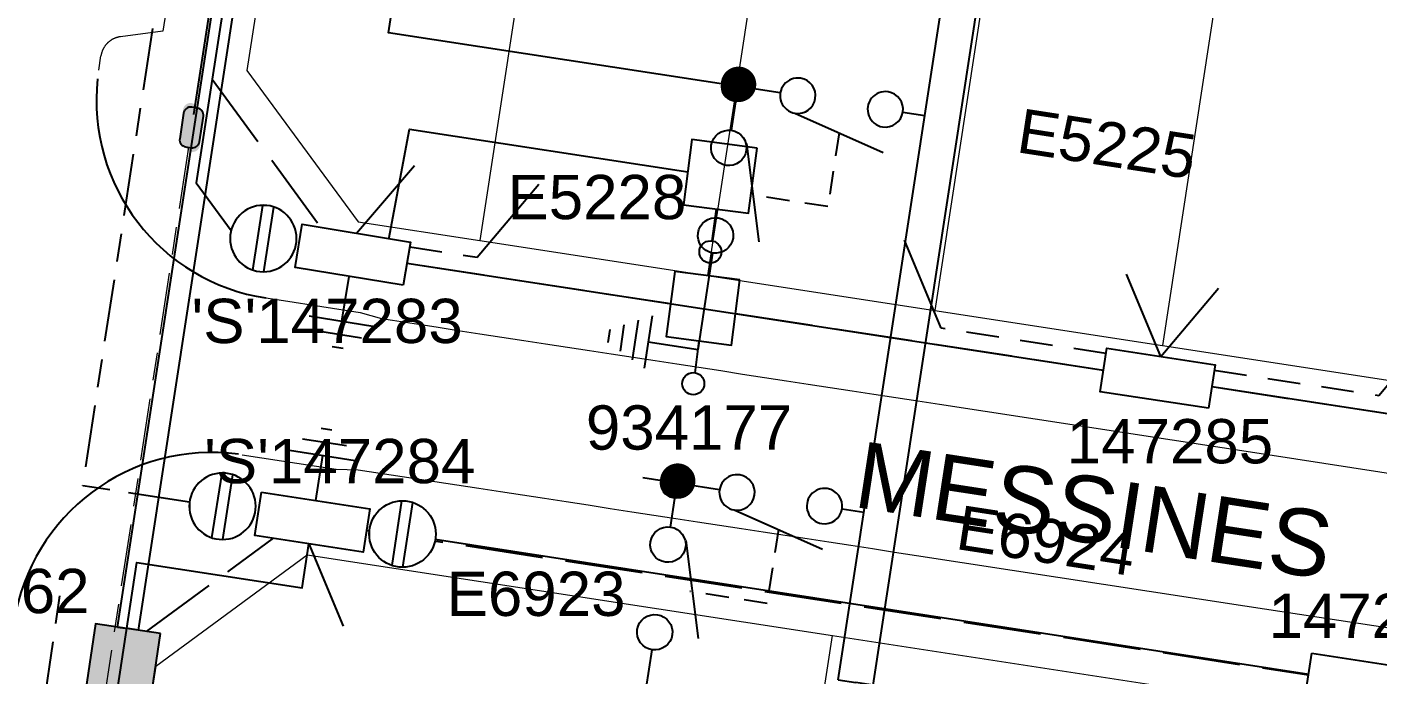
# Model space of a CAD drawing. Header units: metres. Extents: x 301349 to 301596, y 6240095 to 6240331.
# Drawn here: x 301392.6 to 301453.6, y 6240204.3 to 6240233.6 of the extents above; entities that cross this region are included whole.
import ezdxf
from ezdxf.enums import TextEntityAlignment as Align

# ---------------------------------------------------------------- set-up
doc = ezdxf.new("R2010")
doc.units = ezdxf.units.M
doc.header["$LTSCALE"] = 0.7
for name, pattern in [('A', [0]), ('Cable Exist OH', [1, 1, 0]), ('Cable Exist UG', [8.2, 4, -1.2, 1.8, -1.2]), ('Dash', [5, 3, -2]), ('IE Trench LV', [6.5, 5, -1.5])]:
    doc.linetypes.add(name, pattern=pattern)
doc.layers.get('0').update_dxf_attribs({"color": 6})
for name, color, linetype in [('_User Miscellaneous4', 7, 'Continuous'), ('_User Miscellaneous6', 7, 'Continuous'), ('_User Miscellaneous7', 150, 'Continuous'), ('_User Miscellaneous8', 7, 'Continuous'), ('_User_HV_Exist', 7, 'Continuous'), ('_User_LV_Exist', 7, 'Continuous'), ('Cadastre Developer_SP_NEW', 4, 'Continuous'), ('Cadastre Roads_SP_NEW', 8, 'Continuous'), ('Equip_HV_NEW', 2, 'Continuous'), ('Equip_LV_NEW', 5, 'Continuous'), ('Equip_SP_HV_NEW', 7, 'Continuous'), ('Mains_HV_NEW_U72', 2, 'Continuous'), ('Mains_LV_NEW_R6', 2, 'Continuous'), ('Mains_LV_NEW_T84', 2, 'Continuous'), ('Services_SP_NEW_UG', 2, 'Continuous'), ('SupportsUG_SP_LV_NEW', 2, 'Continuous'), ('SupportsUG_SP_LV_SL_EXT', 7, 'Continuous'), ('SupportsUG_SP_LV_SL_NEW', 2, 'Continuous'), ('Trench_SP_NEW', 2, 'Continuous'), ('UG_Details_SP_MISC', 7, 'Continuous')]:
    doc.layers.add(name, color=color, linetype=linetype)
doc.layers.add('_User Miscellaneous5', color=7, linetype='Continuous', lineweight=35)
doc.layers.add('_User Notes', color=7, linetype='Continuous', plot=False)
doc.styles.add('ARIAL', font='arial.ttf', dxfattribs={"height": 2})
doc.styles.add('COLUMN_LABEL', font='arial.ttf')
doc.styles.add('POLE_LABEL', font='arial.ttf')
doc.styles.add('SL_LABEL', font='arial.ttf')
doc.styles.get("Standard").update_dxf_attribs({"font": 'arial.ttf'})
doc.styles.add('style1', font='iso3098b.shx')
doc.styles.add('SWG_LABEL', font='arial.ttf')
doc.styles.add('SWITCH_LABEL', font='arial.ttf', dxfattribs={"height": 2.5})
doc.linetypes.add('Cable New UG', pattern='A,8,-1,["x",style1,S=3.5,R=0,X=0.35,Y=-1],-3.5', length=12.5)
doc.linetypes.add('Cable Z', pattern='A,8,-1,["Z",Standard,S=2.5,R=0,X=0.35,Y=-1.25],-3.5', length=12.5)

# ---------------------------------------------------------------- blocks, each defined once
blk = doc.blocks.new('*U35')
at = {"layer": '_User Miscellaneous7', "lineweight": -3}
blk.add_lwpolyline([(0, -3.03), (0, -1.58)], dxfattribs=at)
blk.add_lwpolyline([(-1.485, -6), (1.485, -6), (1.485, -3.03), (-1.485, -3.03)], close=True, dxfattribs=at)
blk.add_circle((0, -1.08), 0.5, dxfattribs=at)
at = {"layer": '_User Miscellaneous8', "color": 2, "lineweight": -3}
blk.add_lwpolyline([(-1.485, 0), (1.485, 0), (1.485, 2.97), (-1.485, 2.97)], close=True, dxfattribs=at)
at = {"style": 'POLE_LABEL', "flags": 9}
blk.add_attdef('STRUCTURE_PLANT_NUMBER', text='', height=0.2, dxfattribs=at).set_placement((1.641, 1.727), align=Align.MIDDLE_LEFT)
for tag, flags, p in [('STREET_CODE', 9, (1.641, 1.485)), ('COLUMN_TYPE', 9, (1.641, 1.285)), ('OWNED_BY', 9, (1.641, 1.085)), ('OPERATED_BY', 9, (1.641, 0.885)), ('MAINTAINED_BY', 9, (1.641, 0.685)), ('STATE', 9, (1.641, 0.485)), ('USAGE', 9, (1.641, 0.285)), ('LEGEND', 9, (1.641, 0.085)), ('SUBURB', 9, (1.641, -0.315)), ('STREETNAME', 9, (1.641, -0.515)), ('PARENT', 9, (1.641, -0.115)), ('Z', 1, (1.641, -1.315)), ('LOCATION', 9, (1.641, -0.715)), ('NOTES', 9, (1.641, -0.915)), ('LABEL_ALIGNMENT', 9, (1.641, -1.115))]:
    blk.add_attdef(tag, text='', height=0.2, dxfattribs=dict(flags=flags)).set_placement(p, align=Align.MIDDLE_LEFT)
at = {"layer": '_User Miscellaneous5', "style": 'ARIAL', "flags": 8}
blk.add_attdef('ASSET_NUM', text='', height=2, dxfattribs=at).set_placement((2, 3.485), align=Align.MIDDLE_LEFT)
blk = doc.blocks.new('*U39')
at = {"layer": '_User Miscellaneous8', "color": 2}
blk.add_line((0, 0), (0, 1.45), dxfattribs=at)
blk.add_circle((0, 1.95), 0.5, dxfattribs=at)
for tag, p, flags in [('Z', (0, 0), 1), ('OPERATED_BY', (0, -9.607), 9)]:
    blk.add_attdef(tag, p, '', height=0.2, dxfattribs=dict(flags=flags))
at = {"style": 'SL_LABEL', "flags": 9}
blk.add_attdef('STREET_CODE', text='', height=0.2, dxfattribs=at).set_placement((0, -0.2), align=Align.MIDDLE_LEFT)
at = {"flags": 9}
for tag, p in [('CONSTRUCTED_VOLTAGE', (0, -0.4)), ('CONTROL_TYPE', (0, -0.6)), ('LANTERN_PURPOSE', (0, -0.8)), ('LANTERN_TYPE', (0, -1)), ('NO_PHASES', (0, -1.2)), ('OPERATING_VOLTAGE', (0, -1.4)), ('ORIENTATION', (0, -1.6)), ('OWNED_BY', (0, -1.8)), ('STATE', (0, -2)), ('CEXIST', (0, -2.4)), ('USAGE', (0, -2.2)), ('CNEW', (0, -2.6)), ('CNUMBER', (0, -2.8)), ('CREMOVE', (0, -3)), ('CREPLACE', (0, -3.2)), ('LKINGHEIGHT', (0, -3.4)), ('LBRACKET', (0, -3.6)), ('LBRACKETVOCAB', (0, -3.8)), ('LCATEGORY', (0, -4)), ('LCHARGE1', (0, -4.2)), ('LCHARGE1PERCENT', (0, -4.4)), ('LCHARGE2', (0, -4.6)), ('LCHARGE2PERCENT', (0, -4.8)), ('LCHARGE3', (0, -5)), ('LCHARGE3PERCENT', (0, -5.2)), ('LEXIST', (0, -5.4)), ('LLAMP', (0, -5.6)), ('LLAMPVOCAB', (0, -5.8)), ('LMAST', (0, -6)), ('LMASTVOCAB', (0, -6.2)), ('LNEW', (0, -6.4)), ('LANTNUMBER', (0, -6.6)), ('LOUTREACH', (0, -7)), ('LOUTREACHVOCAB', (0, -7.2)), ('LRATECODE', (0, -7.4)), ('LREMOVE', (0, -7.6)), ('LREPLACE', (0, -7.8)), ('LTYPE', (0, -8)), ('SUBURB', (0, -8.6)), ('LTYPEVOCAB', (0, -8.2)), ('LEGEND', (0, -8.4)), ('STREETNAME', (0, -8.8)), ('LOCATION', (0, -9)), ('NOTES', (0, -9.2)), ('MAINTAINED_BY', (0, -9.863))]:
    blk.add_attdef(tag, text='', height=0.2, dxfattribs=at).set_placement(p, align=Align.MIDDLE_LEFT)
at = {"layer": '_User Notes', "style": 'SL_LABEL', "flags": 8}
blk.add_attdef('ASSET_NUM', text='', height=2.5, dxfattribs=at).set_placement((2, 2), align=Align.MIDDLE_LEFT)
at = {"layer": '_User Notes', "flags": 8}
blk.add_attdef('LNUMBER', text='', height=2.5, dxfattribs=at).set_placement((1.2, -2.8), align=Align.MIDDLE_LEFT)
blk = doc.blocks.new('*U34')
at = {"lineweight": -3}
blk.add_lwpolyline([(-2.475, 2.49), (2.475, 2.49), (2.475, 0.51), (-2.475, 0.51)], close=True, dxfattribs=at)
for tag, flags, p in [('STREET_CODE', 9, (1.5, 3.5)), ('OWNED_BY', 9, (1.5, 3.3)), ('OPERATED_BY', 9, (1.5, 3.1)), ('STATE', 9, (1.5, 2.7)), ('SUPPORT_TYPE', 9, (1.5, 2.5)), ('MAINTAINED_BY', 9, (1.5, 2.9)), ('USAGE', 9, (1.5, 2.3)), ('LEGEND', 9, (1.5, 2.1)), ('PARENT', 9, (1.5, 1.9)), ('SUBURB', 9, (1.5, 1.7)), ('STREETNAME', 9, (1.5, 1.5)), ('LOCATION', 9, (1.5, 1.3)), ('Z', 1, (1.5, 0.9)), ('NOTES', 9, (1.5, 1.1))]:
    blk.add_attdef(tag, text='', height=0.2, dxfattribs=dict(flags=flags)).set_placement(p, align=Align.MIDDLE_LEFT)
at = {"layer": '_User Miscellaneous4', "style": 'ARIAL', "flags": 8}
blk.add_attdef('ASSET_NUM', text='', height=2, dxfattribs=at).set_placement((2, 5.5), align=Align.MIDDLE_LEFT)
blk = doc.blocks.new('A$C1B2C29DD')
at = {"layer": 'Services_SP_NEW_UG', "color": 2, "flags": 128}
for points in [[(0, 0), (-2.1, 3.444)], [(0, 0), (2.1, 3.444)]]:
    blk.add_lwpolyline(points, dxfattribs=at)
blk = doc.blocks.new('*U44')
at = {"layer": 'Services_SP_NEW_UG', "color": 2, "flags": 128}
blk.add_lwpolyline([(10, -0.75), (12.247, 2.934)], dxfattribs=at)
at = {"layer": 'Services_SP_NEW_UG', "color": 2, "linetype": 'Dash', "ltscale": 0.7, "flags": 128}
blk.add_lwpolyline([(2.473, -0.75), (10, -0.75)], dxfattribs=at)
blk = doc.blocks.new('*U42')
at = {"layer": 'Services_SP_NEW_UG', "color": 2, "flags": 128}
blk.add_lwpolyline([(-10, -0.75), (-12.247, 2.934)], dxfattribs=at)
at = {"layer": 'Services_SP_NEW_UG', "color": 2, "linetype": 'Dash', "ltscale": 0.7, "flags": 128}
blk.add_lwpolyline([(-2.473, -0.75), (-10, -0.75)], dxfattribs=at)
blk = doc.blocks.new('*U48')
at = {"layer": 'Services_SP_NEW_UG', "color": 2, "flags": 128}
blk.add_lwpolyline([(5.555, -0.75), (7.802, 2.934)], dxfattribs=at)
at = {"layer": 'Services_SP_NEW_UG', "color": 2, "linetype": 'Dash', "ltscale": 0.7, "flags": 128}
blk.add_lwpolyline([(2.473, -0.75), (5.555, -0.75)], dxfattribs=at)
blk = doc.blocks.new('LV_UG_LINKS_CLOSED_NEW')
for tag, flags, p in [('OPERATED_BY', 9, (1.5, -2)), ('MAINTAINED_BY', 9, (1.5, -2.2)), ('NUMBER_OF_PHASES', 9, (1.5, -2.4)), ('TYPE', 9, (1.5, -2.6)), ('Z', 1, (1.5, -2.8))]:
    blk.add_attdef(tag, text='', height=0.2, dxfattribs=dict(flags=flags)).set_placement(p, align=Align.MIDDLE_LEFT)
blk.add_wipeout([(-1.056, 1.057), (-1.18, 0.916), (-1.286, 0.761), (-1.371, 0.594), (-1.435, 0.417), (-1.476, 0.234), (-1.493, 0.047), (-1.487, -0.14), (-1.458, -0.326), (-1.406, -0.506), (-1.331, -0.678), (-1.236, -0.839), (-1.121, -0.988), (-0.988, -1.12), (-0.84, -1.235), (-0.679, -1.331), (-0.506, -1.406), (-0.326, -1.458), (-0.141, -1.487), (0.047, -1.493), (0.233, -1.476), (0.416, -1.435), (0.593, -1.371), (0.76, -1.286), (0.915, -1.181), (1.056, -1.057), (1.18, -0.916), (1.286, -0.761), (1.371, -0.594), (1.435, -0.417), (1.476, -0.234), (1.493, -0.047), (1.487, 0.14), (1.458, 0.326), (1.406, 0.506), (1.331, 0.678), (1.236, 0.839), (1.121, 0.988), (0.988, 1.12), (0.84, 1.235), (0.679, 1.331), (0.506, 1.406), (0.326, 1.458), (0.141, 1.487), (-0.047, 1.493), (-0.233, 1.476), (-0.416, 1.435), (-0.593, 1.371), (-0.76, 1.286), (-0.915, 1.181)])
for p, q in [((-0.25, -1.479), (-0.25, 1.479)), ((0.25, -1.479), (0.25, 1.479))]:
    blk.add_line(p, q)
blk.add_circle((0, 0), 1.5)
at = {"flags": 9}
for tag, p in [('ACTUAL_STATUS', (1.5, 0)), ('OPERATING_VOLTAGE', (1.5, -0.6)), ('CONSTRUCTED_VOLTAGE', (1.5, -0.2)), ('NO_PHASES', (1.5, -0.4)), ('ORIENTATION', (1.5, -0.8)), ('STATE', (1.5, -1)), ('SWITCH_TYPE', (1.5, -1.2)), ('OWNED_BY', (1.5, -1.8)), ('USAGE', (1.5, -1.4)), ('NOTES', (1.5, -1.6))]:
    blk.add_attdef(tag, text='', height=0.2, dxfattribs=at).set_placement(p, align=Align.MIDDLE_LEFT)
blk = doc.blocks.new('Earth')
for p, q in [((0, -2.044), (0, 0)), ((-1.5, -2.044), (1.5, -2.044)), ((-1, -2.644), (1, -2.644)), ((-0.25, -3.244), (0.25, -3.244))]:
    blk.add_line(p, q)
blk = doc.blocks.new('*U83')
for p, q in [((-1.6, 0), (-1.6, 71.1)), ((-1.6, 71.1), (-0.8, 71.1)), ((0, 71.1), (-0.8, 71.1)), ((0, 0), (0, 71.1)), ((-1.6, 0), (-0.8, 0)), ((0, 0), (-0.8, 0))]:
    blk.add_line(p, q)
at = {"style": 'ARIAL'}
blk.add_attdef('SWG_TYPE', text='', height=1.8, rotation=90, dxfattribs=at).set_placement((-0.8, 71.845), align=Align.MIDDLE_LEFT)
blk.add_attdef('SUB_TYPE', text='', height=1.8, rotation=90, dxfattribs=at).set_placement((-0.8, -0.757), align=Align.MIDDLE_RIGHT)
blk = doc.blocks.new('SWG_SIE_ES_NEW')
for p, q in [((-6.103, 0.747), (-1.804, 1.966)), ((2.223, -2.29), (4.623, -2.285)), ((2.524, -2.89), (4.324, -2.886)), ((2.826, -3.489), (4.026, -3.486)), ((3.127, -4.088), (3.727, -4.087))]:
    blk.add_line(p, q)
at = {"const_width": 0.8, "flags": 128}
blk.add_lwpolyline([(-9.091, -0.021, 1), (-8.291, -0.021, 1)], format="xyb", close=True, dxfattribs=at)
for points in [[(-5.789, -0.821, -1), (-5.793, 0.779, -1)], [(-1.789, -0.813, -1), (-1.793, 0.787, -1)]]:
    blk.add_lwpolyline(points, format="xyb", close=True)
for points in [[(-6.591, -0.023), (-7.891, -0.023)], [(3.423, -0.012), (-0.991, -0.012)], [(3.423, -0.012), (3.423, -2.288)]]:
    blk.add_lwpolyline(points)
at = {"flags": 1}
blk.add_attdef('Z', (0, 0), '', height=0.2, dxfattribs=at)
at = {"style": 'SWITCH_LABEL', "flags": 9}
blk.add_attdef('STREET_CODE', text='', height=0.2, dxfattribs=at).set_placement((0, -0.2), align=Align.MIDDLE_LEFT)
at = {"flags": 9}
for tag, p in [('ORIENTATION', (0, -0.4)), ('PARENT', (0, -0.6)), ('SUBURB', (0, -1)), ('STREETNAME', (0, -1.2)), ('USAGE', (0, -0.8)), ('LOCATION', (0, -1.4)), ('NOTES', (0, -1.6))]:
    blk.add_attdef(tag, text='', height=0.2, dxfattribs=at).set_placement(p, align=Align.MIDDLE_LEFT)
at = {"style": 'ARIAL', "flags": 8}
blk.add_attdef('ASSET_NUM', text='', height=2, dxfattribs=at).set_placement((-1.812, -3.151), align=Align.MIDDLE_CENTER)
blk = doc.blocks.new('SWG_SIE_SU_NEW')
blk.add_line((5.808, 0.79), (1.594, 1.938))
at = {"linetype": 'A', "lineweight": 0}
for p, q in [((8.381, 0.659), (8.379, -0.682)), ((8.579, -0.712), (8.581, 0.688)), ((8.781, 0.659), (8.779, -0.683)), ((7.981, 0.347), (7.98, -0.368)), ((8.18, -0.584), (8.181, 0.562)), ((8.98, -0.588), (8.981, 0.564)), ((9.181, 0.351), (9.18, -0.376))]:
    blk.add_line(p, q, dxfattribs=at)
at = {"linetype": 'Dash', "ltscale": 0.5}
blk.add_lwpolyline([(3.701, 1.364), (3.701, 4.733), (7.222, 4.733)], dxfattribs=at)
for points in [[(1.798, -0.802, 1), (1.802, 0.798, 1)], [(5.798, -0.81, 1), (5.802, 0.79, 1)]]:
    blk.add_lwpolyline(points, format="xyb", close=True)
for points in [[(1, 0), (0, 0)], [(6.6, -0.012), (10.1, -0.012)]]:
    blk.add_lwpolyline(points)
at = {"linetype": 'A', "lineweight": 0}
blk.add_circle((8.582, -0.012), 0.7, dxfattribs=at)
at = {"style": 'SWG_LABEL', "flags": 8}
blk.add_attdef('ASSET_NUM', text='', height=2, rotation=179.95437, dxfattribs=at).set_placement((-2.4, 0.012), align=Align.MIDDLE_LEFT)
at = {"flags": 1}
blk.add_attdef('Z', (0, 0), '', height=0.2, dxfattribs=at)
at = {"style": 'SWITCH_LABEL', "flags": 9}
blk.add_attdef('STREET_CODE', text='', height=0.2, dxfattribs=at).set_placement((0, 0), align=Align.MIDDLE_LEFT)
at = {"flags": 9}
for tag, p in [('ORIENTATION', (0, -0.2)), ('USAGE', (0, -0.6)), ('PARENT', (0, -0.4)), ('SUBURB', (0, -0.8)), ('STREETNAME', (0, -1)), ('LOCATION', (0, -1.2)), ('OPERATED_BY', (-0.009, -1.841)), ('OWNED_BY', (-0.003, -1.619)), ('NOTES', (0, -1.4)), ('MAINTAINED_BY', (-0.011, -2.048))]:
    blk.add_attdef(tag, text='', height=0.2, dxfattribs=at).set_placement(p, align=Align.MIDDLE_LEFT)
blk = doc.blocks.new('*U115')
at = {"layer": '_User Miscellaneous7'}
blk.add_hatch(color=256, dxfattribs=at).paths.add_polyline_path([(-8.243, -7.463), (-5.273, -7.463), (-5.273, -4.493), (-8.243, -4.493)])
at = {"layer": '_User Miscellaneous8'}
blk.add_hatch(color=256, dxfattribs=at).paths.add_polyline_path([(-1.485, -1.485), (1.485, -1.485), (1.485, 1.485), (-1.485, 1.485)])
at = {"layer": '_User Miscellaneous7'}
blk.add_lwpolyline([(-5.273, -7.463), (-5.273, -4.493), (-8.243, -4.493), (-8.243, -7.463)], close=True, dxfattribs=at)
at = {"layer": '_User Miscellaneous8'}
blk.add_lwpolyline([(1.485, -1.485), (1.485, 1.485), (-1.485, 1.485), (-1.485, -1.485)], close=True, dxfattribs=at)
at = {"flags": 9}
for tag, style, p in [('STRUCTURE_PLANT_NUMBER', 'POLE_LABEL', (1.813, 0.031)), ('STREET_CODE', 'COLUMN_LABEL', (1.813, -0.2))]:
    blk.add_attdef(tag, text='', height=0.2, dxfattribs=dict(at, style=style)).set_placement(p, align=Align.MIDDLE_LEFT)
for tag, p in [('OWNED_BY', (1.813, -0.6)), ('COLUMN_TYPE', (1.813, -0.4)), ('STATE', (1.813, -0.8)), ('USAGE', (1.813, -1)), ('LEGEND', (1.813, -1.2)), ('STREETNAME', (1.813, -1.6)), ('SUBURB', (1.813, -1.8)), ('LOCATION', (1.813, -1.4)), ('NOTES', (1.813, -2))]:
    blk.add_attdef(tag, text='', height=0.2, dxfattribs=at).set_placement(p, align=Align.MIDDLE_LEFT)
at = {"flags": 1}
blk.add_attdef('Z', (1.813, -2.351), '', height=0.2, dxfattribs=at)
at = {"layer": '_User Miscellaneous6', "style": 'ARIAL', "flags": 8}
blk.add_attdef('ASSET_NUM', text='', height=2, dxfattribs=at).set_placement((2, 2), align=Align.MIDDLE_LEFT)
blk = doc.blocks.new('HV_STJ_NEW')
blk.add_hatch(color=256).paths.add_polyline_path([(-0.586, 0.451, 0.414214), (-0.906, 0.131, 1.036514), (-0.586, -0.451), (0.586, -0.451, 0.414214), (0.906, -0.131, 1.036514), (0.586, 0.451)])
blk.add_lwpolyline([(-0.906, 0.131), (-0.906, -0.131, 0.414214), (-0.586, -0.451), (0.586, -0.451, 0.414214), (0.906, -0.131), (0.906, 0.131, 0.414214), (0.586, 0.451), (-0.586, 0.451, 0.414214)], format="xyb", close=True)
for tag, flags, p in [('ORIENTATION', 9, (1.5, 0)), ('USAGE', 9, (1.5, -0.2)), ('LEGEND', 9, (1.5, -0.4)), ('NOTES', 9, (1.5, -0.6)), ('OWNED_BY', 9, (1.5, -0.8)), ('OPERATED_BY', 9, (1.5, -1)), ('MAINTAINED_BY', 9, (1.5, -1.2)), ('TYPE', 9, (1.5, -1.4)), ('OPERATING_VOLTAGE', 9, (1.5, -1.6)), ('CONSTRUCTED_VOLTAGE', 9, (1.5, -1.8)), ('Z', 1, (1.5, -2.2)), ('NUMBER_OF_PHASES', 9, (1.5, -2))]:
    blk.add_attdef(tag, text='', height=0.2, dxfattribs=dict(flags=flags)).set_placement(p, align=Align.MIDDLE_LEFT)

msp = doc.modelspace()

# ---------------------------------------------------------------- linework, layer by layer
at = {"layer": '_User_LV_Exist', "color": 8, "linetype": 'Cable Exist UG', "flags": 128}
msp.add_lwpolyline([(301390.884, 6240185.998), (301394.155, 6240208.191)], dxfattribs=at)
at = {"layer": 'Cadastre Developer_SP_NEW', "lineweight": 9}
for p, q in [((301406.192, 6240255.321), (301402.554, 6240231.598)), ((301417.614, 6240253.569), (301413.066, 6240223.916)), ((301427.893, 6240251.992), (301423.346, 6240222.339)), ((301438.173, 6240250.416), (301433.625, 6240220.763)), ((301448.453, 6240248.839), (301443.905, 6240219.186)), ((301402.554, 6240231.598), (301407.575, 6240224.758)), ((301407.575, 6240224.758), (301413.066, 6240223.916)), ((301413.066, 6240223.916), (301423.346, 6240222.339)), ((301423.346, 6240222.339), (301433.625, 6240220.763)), ((301433.625, 6240220.763), (301443.905, 6240219.186)), ((301443.905, 6240219.186), (301454.185, 6240217.609)), ((301398.431, 6240204.712), (301405.271, 6240209.733)), ((301405.271, 6240209.733), (301428.993, 6240206.095)), ((301427.09, 6240193.685), (301428.993, 6240206.095)), ((301428.993, 6240206.095), (301452.716, 6240202.457)), ((301398.431, 6240204.712), (301397.513, 6240198.727))]:
    msp.add_line(p, q, dxfattribs=at)
at = {"layer": 'Cadastre Roads_SP_NEW', "linetype": 'Continuous', "lineweight": 9}
for p, q in [((301399.289, 6240236.81, 48.4), (301398.761, 6240233.366, 48.427)), ((301396.549, 6240233.037, 48.488), (301396.533, 6240233.03, 48.489)), ((301396.566, 6240233.044, 48.487), (301396.549, 6240233.037, 48.488)), ((301396.582, 6240233.051, 48.486), (301396.566, 6240233.044, 48.487)), ((301396.599, 6240233.058, 48.485), (301396.582, 6240233.051, 48.486)), ((301396.615, 6240233.064, 48.485), (301396.599, 6240233.058, 48.485)), ((301396.632, 6240233.07, 48.484), (301396.615, 6240233.064, 48.485)), ((301396.649, 6240233.076, 48.483), (301396.632, 6240233.07, 48.484)), ((301396.666, 6240233.082, 48.482), (301396.649, 6240233.076, 48.483)), ((301396.683, 6240233.087, 48.482), (301396.666, 6240233.082, 48.482)), ((301396.7, 6240233.092, 48.481), (301396.683, 6240233.087, 48.482)), ((301396.717, 6240233.096, 48.48), (301396.7, 6240233.092, 48.481)), ((301396.734, 6240233.1, 48.479), (301396.717, 6240233.096, 48.48)), ((301396.752, 6240233.104, 48.479), (301396.734, 6240233.1, 48.479)), ((301396.769, 6240233.108, 48.478), (301396.752, 6240233.104, 48.479)), ((301396.787, 6240233.111, 48.477), (301396.769, 6240233.108, 48.478)), ((301396.804, 6240233.114, 48.476), (301396.787, 6240233.111, 48.477)), ((301396.822, 6240233.117, 48.476), (301396.804, 6240233.114, 48.476)), ((301396.839, 6240233.119, 48.475), (301396.822, 6240233.117, 48.476)), ((301398.761, 6240233.366, 48.427), (301396.839, 6240233.119, 48.475)), ((301396.001, 6240232.429, 48.514), (301395.996, 6240232.412, 48.514)), ((301396.007, 6240232.446, 48.514), (301396.001, 6240232.429, 48.514)), ((301396.013, 6240232.463, 48.513), (301396.007, 6240232.446, 48.514)), ((301396.019, 6240232.48, 48.513), (301396.013, 6240232.463, 48.513)), ((301396.026, 6240232.496, 48.513), (301396.019, 6240232.48, 48.513)), ((301396.033, 6240232.512, 48.512), (301396.026, 6240232.496, 48.513)), ((301396.04, 6240232.529, 48.512), (301396.033, 6240232.512, 48.512)), ((301396.048, 6240232.545, 48.512), (301396.04, 6240232.529, 48.512)), ((301396.055, 6240232.561, 48.511), (301396.048, 6240232.545, 48.512)), ((301396.063, 6240232.577, 48.511), (301396.055, 6240232.561, 48.511)), ((301396.072, 6240232.593, 48.51), (301396.063, 6240232.577, 48.511)), ((301396.08, 6240232.608, 48.51), (301396.072, 6240232.593, 48.51)), ((301396.089, 6240232.624, 48.51), (301396.08, 6240232.608, 48.51)), ((301396.098, 6240232.639, 48.509), (301396.089, 6240232.624, 48.51)), ((301396.108, 6240232.654, 48.509), (301396.098, 6240232.639, 48.509)), ((301396.117, 6240232.669, 48.509), (301396.108, 6240232.654, 48.509)), ((301396.134, 6240232.693, 48.508), (301396.117, 6240232.669, 48.509)), ((301396.144, 6240232.708, 48.507), (301396.134, 6240232.693, 48.508)), ((301396.155, 6240232.722, 48.506), (301396.144, 6240232.708, 48.507)), ((301396.166, 6240232.736, 48.506), (301396.155, 6240232.722, 48.506)), ((301396.177, 6240232.75, 48.505), (301396.166, 6240232.736, 48.506)), ((301396.188, 6240232.764, 48.505), (301396.177, 6240232.75, 48.505)), ((301396.2, 6240232.777, 48.504), (301396.188, 6240232.764, 48.505)), ((301396.212, 6240232.791, 48.503), (301396.2, 6240232.777, 48.504)), ((301396.224, 6240232.804, 48.503), (301396.212, 6240232.791, 48.503)), ((301396.236, 6240232.817, 48.502), (301396.224, 6240232.804, 48.503)), ((301396.248, 6240232.829, 48.502), (301396.236, 6240232.817, 48.502)), ((301396.261, 6240232.842, 48.501), (301396.248, 6240232.829, 48.502)), ((301396.274, 6240232.854, 48.5), (301396.261, 6240232.842, 48.501)), ((301396.287, 6240232.866, 48.5), (301396.274, 6240232.854, 48.5)), ((301396.3, 6240232.878, 48.499), (301396.287, 6240232.866, 48.5)), ((301396.314, 6240232.889, 48.498), (301396.3, 6240232.878, 48.499)), ((301396.328, 6240232.901, 48.498), (301396.314, 6240232.889, 48.498)), ((301396.342, 6240232.912, 48.497), (301396.328, 6240232.901, 48.498)), ((301396.356, 6240232.923, 48.497), (301396.342, 6240232.912, 48.497)), ((301396.37, 6240232.933, 48.496), (301396.356, 6240232.923, 48.497)), ((301396.385, 6240232.944, 48.495), (301396.37, 6240232.933, 48.496)), ((301396.399, 6240232.954, 48.495), (301396.385, 6240232.944, 48.495)), ((301396.414, 6240232.964, 48.494), (301396.399, 6240232.954, 48.495)), ((301396.429, 6240232.973, 48.494), (301396.414, 6240232.964, 48.494)), ((301396.454, 6240232.988, 48.492), (301396.429, 6240232.973, 48.494)), ((301396.47, 6240232.997, 48.492), (301396.454, 6240232.988, 48.492)), ((301396.485, 6240233.006, 48.491), (301396.47, 6240232.997, 48.492)), ((301396.501, 6240233.014, 48.49), (301396.485, 6240233.006, 48.491)), ((301396.517, 6240233.022, 48.489), (301396.501, 6240233.014, 48.49)), ((301396.533, 6240233.03, 48.489), (301396.517, 6240233.022, 48.489)), ((301395.861, 6240231.613, 48.523), (301395.961, 6240232.262, 48.518)), ((301395.966, 6240232.291, 48.517), (301395.961, 6240232.262, 48.518)), ((301395.969, 6240232.309, 48.517), (301395.966, 6240232.291, 48.517)), ((301395.973, 6240232.326, 48.516), (301395.969, 6240232.309, 48.517)), ((301395.977, 6240232.344, 48.516), (301395.973, 6240232.326, 48.516)), ((301395.981, 6240232.361, 48.515), (301395.977, 6240232.344, 48.516)), ((301395.986, 6240232.378, 48.515), (301395.981, 6240232.361, 48.515)), ((301395.991, 6240232.395, 48.515), (301395.986, 6240232.378, 48.515)), ((301395.996, 6240232.412, 48.514), (301395.991, 6240232.395, 48.515)), ((301403.41, 6240221.33, 48.742), (301404.2, 6240221.208, 48.762)), ((301404.2, 6240221.208, 48.762), (301407.66, 6240220.678, 48.85)), ((301407.66, 6240220.678, 48.85), (301408.629, 6240220.398, 48.889)), ((301408.629, 6240220.398, 48.889), (301409.123, 6240220.322, 48.901)), ((301409.123, 6240220.322, 48.901), (301410.111, 6240220.17, 48.926)), ((301410.111, 6240220.17, 48.926), (301411.1, 6240220.019, 48.952)), ((301411.1, 6240220.019, 48.952), (301412.088, 6240219.867, 48.978)), ((301412.088, 6240219.867, 48.978), (301413.077, 6240219.716, 49.005)), ((301413.077, 6240219.716, 49.005), (301414.065, 6240219.564, 49.032)), ((301414.065, 6240219.564, 49.032), (301415.054, 6240219.412, 49.06)), ((301415.054, 6240219.412, 49.06), (301416.042, 6240219.261, 49.089)), ((301416.042, 6240219.261, 49.089), (301417.03, 6240219.109, 49.118)), ((301417.03, 6240219.109, 49.118), (301418.019, 6240218.958, 49.148)), ((301418.019, 6240218.958, 49.148), (301419.007, 6240218.806, 49.178)), ((301419.007, 6240218.806, 49.178), (301419.996, 6240218.654, 49.21)), ((301419.996, 6240218.654, 49.21), (301420.984, 6240218.503, 49.241)), ((301420.984, 6240218.503, 49.241), (301421.973, 6240218.351, 49.274)), ((301421.973, 6240218.351, 49.274), (301422.961, 6240218.2, 49.307)), ((301422.961, 6240218.2, 49.307), (301423.95, 6240218.048, 49.341)), ((301423.95, 6240218.048, 49.341), (301424.938, 6240217.896, 49.375)), ((301424.938, 6240217.896, 49.375), (301425.926, 6240217.745, 49.41)), ((301425.926, 6240217.745, 49.41), (301426.915, 6240217.593, 49.446)), ((301426.915, 6240217.593, 49.446), (301427.903, 6240217.442, 49.482)), ((301427.903, 6240217.442, 49.482), (301428.892, 6240217.29, 49.519)), ((301428.892, 6240217.29, 49.519), (301429.88, 6240217.138, 49.556)), ((301429.88, 6240217.138, 49.556), (301430.869, 6240216.987, 49.594)), ((301430.869, 6240216.987, 49.594), (301431.857, 6240216.835, 49.633)), ((301431.857, 6240216.835, 49.633), (301432.846, 6240216.684, 49.672)), ((301432.846, 6240216.684, 49.672), (301433.834, 6240216.532, 49.712)), ((301433.834, 6240216.532, 49.712), (301448.661, 6240214.258, 50.318)), ((301402.341, 6240214.25, 48.765), (301406.575, 6240213.601, 48.85)), ((301448.661, 6240214.258, 50.318), (301455.38, 6240213.228, 50.592)), ((301406.575, 6240213.601, 48.85), (301407.583, 6240213.577, 48.889)), ((301407.583, 6240213.577, 48.889), (301408.077, 6240213.502, 48.901)), ((301408.077, 6240213.502, 48.901), (301409.065, 6240213.35, 48.926)), ((301409.065, 6240213.35, 48.926), (301410.054, 6240213.198, 48.952)), ((301410.054, 6240213.198, 48.952), (301411.042, 6240213.047, 48.978)), ((301411.042, 6240213.047, 48.978), (301412.031, 6240212.895, 49.005)), ((301412.031, 6240212.895, 49.005), (301413.019, 6240212.744, 49.032)), ((301413.019, 6240212.744, 49.032), (301414.008, 6240212.592, 49.06)), ((301414.008, 6240212.592, 49.06), (301414.996, 6240212.44, 49.089)), ((301414.996, 6240212.44, 49.089), (301415.984, 6240212.289, 49.118)), ((301415.984, 6240212.289, 49.118), (301416.973, 6240212.137, 49.148)), ((301416.973, 6240212.137, 49.148), (301417.961, 6240211.986, 49.178)), ((301417.961, 6240211.986, 49.178), (301418.95, 6240211.834, 49.21)), ((301418.95, 6240211.834, 49.21), (301419.938, 6240211.682, 49.241)), ((301419.938, 6240211.682, 49.241), (301420.927, 6240211.531, 49.274)), ((301420.927, 6240211.531, 49.274), (301421.915, 6240211.379, 49.307)), ((301421.915, 6240211.379, 49.307), (301422.904, 6240211.228, 49.341)), ((301422.904, 6240211.228, 49.341), (301423.892, 6240211.076, 49.375)), ((301423.892, 6240211.076, 49.375), (301424.88, 6240210.925, 49.41)), ((301424.88, 6240210.925, 49.41), (301425.869, 6240210.773, 49.446)), ((301425.869, 6240210.773, 49.446), (301426.857, 6240210.621, 49.482)), ((301426.857, 6240210.621, 49.482), (301427.846, 6240210.47, 49.519)), ((301427.846, 6240210.47, 49.519), (301428.834, 6240210.318, 49.556)), ((301428.834, 6240210.318, 49.556), (301429.823, 6240210.167, 49.594)), ((301429.823, 6240210.167, 49.594), (301430.811, 6240210.015, 49.633)), ((301430.811, 6240210.015, 49.633), (301431.8, 6240209.863, 49.672)), ((301431.8, 6240209.863, 49.672), (301432.788, 6240209.712, 49.712)), ((301432.788, 6240209.712, 49.712), (301447.615, 6240207.438, 50.318)), ((301447.615, 6240207.438, 50.318), (301454.334, 6240206.407, 50.592))]:
    msp.add_line(p, q, dxfattribs=at)
at = {"layer": 'Cadastre Roads_SP_NEW', "linetype": 'Continuous'}
for centre, radius, start, end in [((301404.757, 6240230.23, 48.958), 9.001, 173.66614, 261.39283), ((301400.958, 6240205.336, 48.724), 9.021, 82.28598, 171.27527)]:
    msp.add_arc(centre, radius, start, end, dxfattribs=at)
at = {"layer": 'Mains_HV_NEW_U72', "color": 2, "linetype": 'Cable New UG', "flags": 128}
msp.add_lwpolyline([(301423.181, 6240231.111), (301408.945, 6240233.294), (301410.698, 6240244.723), (301402.647, 6240245.958), (301400.139, 6240229.603)], dxfattribs=at)
at = {"layer": 'Mains_LV_NEW_R6', "linetype": 'Cable Z', "flags": 128}
msp.add_lwpolyline([(301408.967, 6240223.979), (301409.898, 6240228.954), (301422.46, 6240227.028)], dxfattribs=at)
at = {"layer": 'Mains_LV_NEW_T84', "linetype": 'Cable New UG', "flags": 128}
for points in [[(301403.171, 6240245.354), (301400.266, 6240226.523), (301401.844, 6240224.369)], [(301409.779, 6240222.902), (301441.231, 6240218.078)], [(301446.124, 6240217.328), (301482.351, 6240211.772)], [(301393.52, 6240182.669), (301397.578, 6240209.385), (301405.042, 6240208.251), (301405.349, 6240210.238)], [(301411.051, 6240210.446), (301450.503, 6240204.357)]]:
    msp.add_lwpolyline(points, dxfattribs=at)
at = {"layer": 'Services_SP_NEW_UG', "color": 2, "flags": 128}
for points in [[(301407.493, 6240224.255), (301410.121, 6240227.314)], [(301405.349, 6240210.238), (301406.898, 6240206.514)]]:
    msp.add_lwpolyline(points, dxfattribs=at)
at = {"layer": 'Trench_SP_NEW', "linetype": 'IE Trench LV'}
for p, q in [((301400.977, 6240231.211), (301405.891, 6240224.517)), ((301409.779, 6240222.902), (301421.683, 6240221.077)), ((301424.62, 6240220.626), (301441.231, 6240218.078)), ((301446.124, 6240217.328), (301473.046, 6240213.199)), ((301398.022, 6240206.274), (301403.757, 6240210.483)), ((301407.946, 6240210.841), (301450.497, 6240204.315))]:
    msp.add_line(p, q, dxfattribs=at)
at = {"layer": 'UG_Details_SP_MISC'}
for p in [(301396.711, 6240206.476), (301397.66, 6240206.331)]:
    msp.add_line(p, (301397.185, 6240206.404), dxfattribs=at)

# ---------------------------------------------------------------- block references
at = {"layer": 'Equip_HV_NEW', "rotation": 351.2806271472931}
msp.add_blockref('*U83', (301430.837, 6240203.855), dxfattribs=at)
at = {"layer": 'Equip_HV_NEW'}
ref = msp.add_blockref('SWG_SIE_ES_NEW', (301423.457, 6240222.377), dxfattribs=dict(at, rotation=261.2806271472932))
ref.add_attrib('ASSET_NUM', 'E5228', dxfattribs={"layer": '0', "height": 2, "style": 'ARIAL'}).set_placement((301422.396, 6240225.885), align=Align.MIDDLE_RIGHT)
ref = msp.add_blockref('SWG_SIE_SU_NEW', (301433.162, 6240229.568), dxfattribs=dict(at, rotation=171.2806271472931))
ref.add_attrib('ASSET_NUM', 'E5225', dxfattribs={"layer": '0', "height": 2, "rotation": 351.235, "style": 'SWG_LABEL'}).set_placement((301437.404, 6240228.906), align=Align.MIDDLE_LEFT)
ref = msp.add_blockref('SWG_SIE_ES_NEW', (301420.71, 6240204.469), dxfattribs=dict(at, rotation=261.2806271472932))
ref.add_attrib('ASSET_NUM', 'E6923', dxfattribs={"layer": '0', "height": 2, "style": 'ARIAL'}).set_placement((301419.65, 6240207.977), align=Align.MIDDLE_RIGHT)
ref = msp.add_blockref('SWG_SIE_SU_NEW', (301430.416, 6240211.661), dxfattribs=dict(at, rotation=171.2806271472931))
ref.add_attrib('ASSET_NUM', 'E6924', dxfattribs={"layer": '0', "height": 2, "rotation": 351.235, "style": 'SWG_LABEL'}).set_placement((301434.657, 6240210.998), align=Align.MIDDLE_LEFT)
at = {"layer": 'Equip_SP_HV_NEW', "rotation": 261.2806271456142}
msp.add_blockref('HV_STJ_NEW', (301400.05, 6240229.024), dxfattribs=at)
at = {"layer": 'Services_SP_NEW_UG'}
for name, p, rotation in [('*U48', (301407.575, 6240224.758), 351.1729092726002), ('*U42', (301443.905, 6240219.186), 351.2806271451108), ('*U44', (301443.905, 6240219.186), 351.2806271441303)]:
    msp.add_blockref(name, p, dxfattribs=dict(at, rotation=rotation))
at = {"layer": 'SupportsUG_SP_LV_NEW', "rotation": 351.2806271436526}
msp.add_blockref('A$C1B2C29DD', (301443.828, 6240218.682), dxfattribs=at)
at = {"layer": 'SupportsUG_SP_LV_NEW'}
ref = msp.add_blockref('*U34', (301443.905, 6240219.186), dxfattribs=dict(at, rotation=171.2806271436526))
ref.add_attrib('ASSET_NUM_001', '147285', (301439.576, 6240213.864), dxfattribs={"layer": '_User Miscellaneous4', "height": 2, "style": 'ARIAL'})
ref = msp.add_blockref('*U34', (301452.716, 6240202.457), dxfattribs=dict(at, rotation=351.2806271424498))
ref.add_attrib('ASSET_NUM_001', '147286', (301448.687, 6240205.984), dxfattribs={"layer": '_User Miscellaneous4', "height": 2, "style": 'ARIAL'})
at = {"layer": 'SupportsUG_SP_LV_SL_EXT'}
ref = msp.add_blockref('*U115', (301396.962, 6240204.935), dxfattribs=dict(at, rotation=81.36210489929036))
ref.add_attrib('ASSET_NUM_001', '934162', (301386.123, 6240207.104), dxfattribs={"layer": '_User Miscellaneous6', "height": 2, "style": 'ARIAL'})
at = {"layer": 'SupportsUG_SP_LV_SL_NEW', "ltscale": 0.5}
ref = msp.add_blockref('*U35', (301423.346, 6240222.339), dxfattribs=dict(at, rotation=172.563731169945))
ref.add_attrib('ASSET_NUM_001', '934177', (301417.858, 6240214.483), dxfattribs={"layer": '_User Miscellaneous5', "height": 2, "style": 'ARIAL'})
at = {"layer": 'SupportsUG_SP_LV_SL_NEW', "ltscale": 0.5, "rotation": 172.563731169945}
msp.add_blockref('*U39', (301422.961, 6240219.394), dxfattribs=at)

# ---------------------------------------------------------------- texts
at = {"layer": 'Cadastre Roads_SP_NEW'}
msp.add_text('MESSINES', height=3, rotation=351.28063, dxfattribs=at).set_placement((301429.88, 6240211.91, 0.233))

# ---------------------------------------------------------------- next in the draw order: block references
at = {"layer": 'Equip_LV_NEW', "linetype": 'Cable Exist OH', "lineweight": 0, "xscale": -1, "rotation": 351.1706389991272}
for p in [(301403.294, 6240224.011), (301401.448, 6240211.928)]:
    msp.add_blockref('LV_UG_LINKS_CLOSED_NEW', p, dxfattribs=at)
at = {"layer": 'Equip_LV_NEW', "linetype": 'Cable Exist OH', "lineweight": 0, "rotation": 351.2806271443698}
msp.add_blockref('LV_UG_LINKS_CLOSED_NEW', (301409.577, 6240210.674), dxfattribs=at)

# ---------------------------------------------------------------- next in the draw order: linework, layer by layer
at = {"layer": '_User_HV_Exist', "color": 7, "linetype": 'Cable Exist UG', "lineweight": 0, "flags": 128}
msp.add_lwpolyline([(301399.913, 6240228.129), (301392.961, 6240182.802)], dxfattribs=at)
at = {"layer": '_User_LV_Exist', "color": 7, "linetype": 'Cable Exist UG', "flags": 128}
msp.add_lwpolyline([(301399.966, 6240212.111), (301395.143, 6240212.852), (301400.87, 6240250.251)], dxfattribs=at)
at = {"layer": 'UG_Details_SP_MISC'}
for p, q in [((301396.711, 6240206.476), (301404.025, 6240254.151)), ((301397.66, 6240206.331), (301404.974, 6240254.005))]:
    msp.add_line(p, q, dxfattribs=at)

# ---------------------------------------------------------------- next in the draw order: block references
at = {"layer": 'Equip_LV_NEW', "linetype": 'Cable Exist OH', "lineweight": 0}
for p, rotation in [((301407.173, 6240222.3), 350.706757750295), ((301405.651, 6240212.194), 171.2256330717484)]:
    msp.add_blockref('Earth', p, dxfattribs=dict(at, rotation=rotation))
at = {"layer": 'SupportsUG_SP_LV_NEW'}
ref = msp.add_blockref('*U34', (301407.575, 6240224.758), dxfattribs=dict(at, rotation=170.706757738886))
ref.add_attrib('ASSET_NUM_001', "'S'147283", (301400.046, 6240219.294), dxfattribs={"layer": '_User Miscellaneous4', "height": 2, "style": 'ARIAL'})
ref = msp.add_blockref('*U34', (301405.271, 6240209.733), dxfattribs=dict(at, rotation=351.2256330665484))
ref.add_attrib('ASSET_NUM_001', "'S'147284", (301400.618, 6240212.969), dxfattribs={"layer": '_User Miscellaneous4', "height": 2, "style": 'ARIAL'})

doc.saveas('drawing.dxf')
